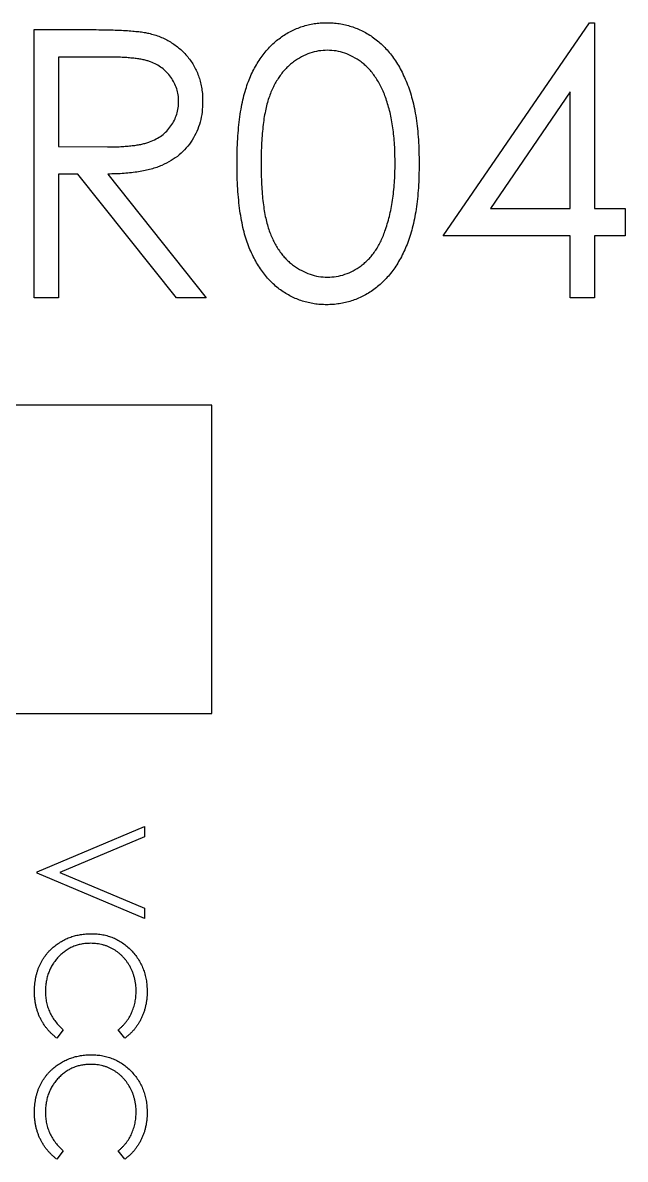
# Model space of a CAD drawing. Header units: millimetres. Extents: x 9 to 348, y 407 to 812.
# Drawn here: x 118.96 to 130.2, y 590.64 to 611.83 of the extents above; entities that cross this region are included whole.
import ezdxf

# ---------------------------------------------------------------- set-up
doc = ezdxf.new("R2010")
doc.units = ezdxf.units.MM

# ---------------------------------------------------------------- blocks, each defined once
blk = doc.blocks.new('6-Box Front')
at = {"color": 179, "linetype": 'Continuous', "lineweight": 25}
for p, q in [((110.256, 64.275), (111.257, 64.275)), ((110.256, 59.275), (110.256, 64.275)), ((117.885, 60.429), (120.614, 64.403)), ((120.614, 64.403), (120.705, 64.403)), ((120.705, 64.403), (120.705, 60.942)), ((110.705, 63.762), (110.705, 62.096)), ((111.643, 63.762), (110.705, 63.762)), ((120.256, 63.113), (118.766, 60.942)), ((120.256, 60.942), (120.256, 63.113)), ((110.705, 62.096), (111.621, 62.089)), ((110.705, 61.583), (110.705, 59.275)), ((111.07, 61.583), (110.705, 61.583)), ((112.907, 59.275), (111.07, 61.583)), ((111.625, 61.583), (113.462, 59.275)), ((118.766, 60.942), (120.256, 60.942)), ((120.705, 60.942), (121.282, 60.942)), ((121.282, 60.942), (121.282, 60.429)), ((120.256, 60.429), (117.885, 60.429)), ((120.256, 59.275), (120.256, 60.429)), ((120.705, 60.429), (120.705, 59.275)), ((121.282, 60.429), (120.705, 60.429)), ((110.705, 59.275), (110.256, 59.275)), ((113.462, 59.275), (112.907, 59.275)), ((120.705, 59.275), (120.256, 59.275)), ((113.57, 57.275), (101.43, 57.275)), ((113.57, 51.525), (113.57, 57.275)), ((101.43, 51.525), (113.57, 51.525)), ((110.31, 48.576), (112.31, 49.422)), ((112.31, 49.422), (112.31, 49.23)), ((112.31, 49.23), (110.734, 48.563)), ((110.31, 48.551), (110.31, 48.576)), ((112.31, 47.704), (110.31, 48.551)), ((110.734, 48.563), (112.31, 47.897)), ((112.31, 47.897), (112.31, 47.704)), ((110.797, 45.631), (110.678, 45.474)), ((111.943, 45.474), (111.823, 45.631)), ((110.797, 43.374), (110.678, 43.217)), ((111.943, 43.217), (111.823, 43.374))]:
    blk.add_line(p, q, dxfattribs=at)
for points, knots in [([(111.257, 64.275), (111.324, 64.275), (111.452, 64.274), (111.636, 64.272), (111.803, 64.265), (111.953, 64.259), (112.086, 64.249), (112.202, 64.238), (112.302, 64.225), (112.362, 64.213), (112.39, 64.207)], [0, 0, 0, 0, 0.1762578, 0.3384344, 0.4848221, 0.6171576, 0.7346984, 0.8373852, 0.9263724, 1, 1, 1, 1]), ([(112.39, 64.207), (112.426, 64.198), (112.499, 64.18), (112.603, 64.142), (112.702, 64.098), (112.796, 64.047), (112.884, 63.988), (112.968, 63.921), (113.047, 63.848), (113.118, 63.767), (113.185, 63.681), (113.241, 63.589), (113.29, 63.492), (113.329, 63.39), (113.36, 63.284), (113.382, 63.173), (113.395, 63.057), (113.397, 62.978), (113.397, 62.938)], [0, 0, 0, 0, 0.064217, 0.127064, 0.188745, 0.249132, 0.309453, 0.369827, 0.43065, 0.492352, 0.554072, 0.61569, 0.676798, 0.738439, 0.801317, 0.865185, 0.931641, 1, 1, 1, 1]), ([(114.038, 61.773), (114.039, 61.853), (114.04, 62.009), (114.05, 62.236), (114.067, 62.448), (114.09, 62.647), (114.118, 62.832), (114.155, 63.002), (114.198, 63.159), (114.247, 63.303), (114.303, 63.435), (114.364, 63.558), (114.432, 63.673), (114.503, 63.78), (114.581, 63.878), (114.663, 63.969), (114.752, 64.051), (114.845, 64.125), (114.944, 64.19), (115.045, 64.247), (115.149, 64.296), (115.256, 64.334), (115.365, 64.366), (115.478, 64.388), (115.593, 64.401), (115.671, 64.403), (115.71, 64.403)], [0, 0, 0, 0, 0.068595, 0.133246, 0.194313, 0.251279, 0.304513, 0.354235, 0.400481, 0.443411, 0.484015, 0.523252, 0.561042, 0.5979, 0.633518, 0.668314, 0.702496, 0.736685, 0.770293, 0.803437, 0.835913, 0.86846, 0.900847, 0.933467, 0.966258, 1, 1, 1, 1]), ([(115.71, 64.403), (115.75, 64.403), (115.829, 64.401), (115.946, 64.388), (116.06, 64.366), (116.171, 64.334), (116.28, 64.296), (116.386, 64.247), (116.489, 64.19), (116.588, 64.124), (116.684, 64.049), (116.774, 63.965), (116.86, 63.873), (116.941, 63.772), (117.015, 63.662), (117.086, 63.543), (117.149, 63.415), (117.21, 63.279), (117.263, 63.132), (117.31, 62.973), (117.349, 62.803), (117.381, 62.62), (117.406, 62.425), (117.424, 62.218), (117.433, 61.999), (117.435, 61.85), (117.436, 61.773)], [0, 0, 0, 0, 0.0337881, 0.0671939, 0.0998624, 0.1325666, 0.1651512, 0.1979132, 0.231319, 0.2650833, 0.2992553, 0.3343986, 0.3699428, 0.4062836, 0.4440638, 0.4829977, 0.5233544, 0.5655366, 0.6096129, 0.6563908, 0.7058855, 0.7583245, 0.8138318, 0.8727946, 0.9347222, 1, 1, 1, 1]), ([(115.725, 63.89), (115.67, 63.887), (115.559, 63.882), (115.396, 63.841), (115.239, 63.769), (115.114, 63.691), (115.019, 63.616), (114.952, 63.551), (114.888, 63.48), (114.83, 63.402), (114.776, 63.319), (114.726, 63.229), (114.681, 63.132), (114.639, 63.028), (114.603, 62.915), (114.573, 62.789), (114.545, 62.651), (114.525, 62.5), (114.508, 62.337), (114.496, 62.161), (114.488, 61.972), (114.487, 61.842), (114.487, 61.775)], [0, 0, 0, 0, 0.060387, 0.120883, 0.182755, 0.247811, 0.281299, 0.315088, 0.349702, 0.384857, 0.420966, 0.458511, 0.497175, 0.537602, 0.580503, 0.627468, 0.678388, 0.733983, 0.793747, 0.857714, 0.926698, 1, 1, 1, 1]), ([(116.987, 61.775), (116.986, 61.835), (116.985, 61.953), (116.979, 62.125), (116.964, 62.288), (116.947, 62.444), (116.922, 62.591), (116.895, 62.73), (116.859, 62.86), (116.821, 62.983), (116.777, 63.097), (116.728, 63.202), (116.677, 63.301), (116.62, 63.391), (116.56, 63.474), (116.495, 63.548), (116.427, 63.615), (116.331, 63.691), (116.206, 63.769), (116.051, 63.841), (115.889, 63.882), (115.78, 63.887), (115.725, 63.89)], [0, 0, 0, 0, 0.065681, 0.128486, 0.188175, 0.245106, 0.299448, 0.350823, 0.399942, 0.446672, 0.491255, 0.533376, 0.573853, 0.612526, 0.649597, 0.685532, 0.720106, 0.753838, 0.818925, 0.880493, 0.940311, 1, 1, 1, 1]), ([(112.949, 62.939), (112.947, 62.979), (112.944, 63.059), (112.916, 63.175), (112.869, 63.285), (112.806, 63.389), (112.728, 63.482), (112.638, 63.562), (112.537, 63.628), (112.442, 63.671), (112.357, 63.696), (112.284, 63.715), (112.201, 63.729), (112.108, 63.741), (112.005, 63.751), (111.893, 63.758), (111.771, 63.762), (111.686, 63.762), (111.643, 63.762)], [0, 0, 0, 0, 0.068814, 0.136365, 0.204019, 0.273064, 0.342913, 0.410965, 0.479169, 0.549308, 0.587652, 0.630647, 0.678879, 0.731934, 0.791111, 0.855283, 0.925086, 1, 1, 1, 1]), ([(111.621, 62.089), (111.663, 62.088), (111.746, 62.088), (111.866, 62.094), (111.978, 62.101), (112.081, 62.111), (112.175, 62.123), (112.26, 62.139), (112.337, 62.158), (112.427, 62.187), (112.528, 62.233), (112.637, 62.299), (112.73, 62.383), (112.808, 62.478), (112.871, 62.584), (112.916, 62.697), (112.944, 62.816), (112.947, 62.898), (112.949, 62.939)], [0, 0, 0, 0, 0.0716681, 0.1389133, 0.2011846, 0.2591244, 0.312255, 0.3606815, 0.4050861, 0.4451017, 0.5187778, 0.5894616, 0.6584622, 0.7272832, 0.7963225, 0.8631749, 0.9309494, 1, 1, 1, 1]), ([(113.397, 62.938), (113.395, 62.871), (113.391, 62.741), (113.353, 62.553), (113.291, 62.377), (113.204, 62.214), (113.095, 62.066), (112.963, 61.937), (112.809, 61.829), (112.665, 61.754), (112.538, 61.706), (112.434, 61.673), (112.32, 61.647), (112.198, 61.623), (112.067, 61.606), (111.927, 61.593), (111.779, 61.585), (111.677, 61.583), (111.625, 61.583)], [0, 0, 0, 0, 0.07878, 0.153721, 0.226714, 0.299191, 0.37119, 0.443006, 0.516689, 0.593217, 0.633873, 0.676989, 0.7229, 0.771959, 0.824211, 0.879379, 0.937948, 1, 1, 1, 1]), ([(115.71, 59.147), (115.671, 59.147), (115.593, 59.149), (115.478, 59.162), (115.366, 59.184), (115.257, 59.215), (115.15, 59.252), (115.047, 59.301), (114.947, 59.357), (114.849, 59.421), (114.756, 59.495), (114.668, 59.576), (114.585, 59.667), (114.509, 59.766), (114.436, 59.872), (114.369, 59.988), (114.307, 60.112), (114.25, 60.245), (114.2, 60.39), (114.156, 60.547), (114.121, 60.719), (114.091, 60.903), (114.067, 61.101), (114.05, 61.313), (114.04, 61.539), (114.039, 61.694), (114.038, 61.773)], [0, 0, 0, 0, 0.033787, 0.066622, 0.099285, 0.131361, 0.163585, 0.196104, 0.228902, 0.262158, 0.295991, 0.330218, 0.36506, 0.400951, 0.43762, 0.475708, 0.515381, 0.556414, 0.599765, 0.646424, 0.696431, 0.749782, 0.806573, 0.867436, 0.931887, 1, 1, 1, 1]), ([(114.487, 61.775), (114.487, 61.708), (114.488, 61.579), (114.496, 61.39), (114.508, 61.215), (114.523, 61.051), (114.546, 60.901), (114.571, 60.763), (114.602, 60.637), (114.638, 60.524), (114.68, 60.42), (114.725, 60.323), (114.774, 60.233), (114.828, 60.149), (114.888, 60.072), (114.95, 60), (115.019, 59.936), (115.114, 59.86), (115.24, 59.78), (115.398, 59.711), (115.56, 59.668), (115.67, 59.662), (115.725, 59.66)], [0, 0, 0, 0, 0.0729511, 0.1415837, 0.2059265, 0.2653014, 0.3205972, 0.3718165, 0.4187898, 0.4616987, 0.5021336, 0.5408043, 0.5781805, 0.6142969, 0.6496782, 0.6842995, 0.718359, 0.7520809, 0.8176524, 0.8797221, 0.9399656, 1, 1, 1, 1]), ([(117.436, 61.773), (117.435, 61.697), (117.433, 61.548), (117.424, 61.33), (117.405, 61.124), (117.382, 60.93), (117.35, 60.748), (117.311, 60.579), (117.267, 60.42), (117.213, 60.274), (117.154, 60.139), (117.089, 60.012), (117.02, 59.893), (116.945, 59.783), (116.865, 59.681), (116.778, 59.589), (116.687, 59.504), (116.591, 59.429), (116.49, 59.363), (116.388, 59.305), (116.281, 59.257), (116.172, 59.216), (116.061, 59.185), (115.946, 59.164), (115.829, 59.149), (115.75, 59.147), (115.71, 59.147)], [0, 0, 0, 0, 0.0650633, 0.1267732, 0.1855158, 0.2407647, 0.2929798, 0.3422504, 0.3889193, 0.4327757, 0.4746284, 0.5147747, 0.5536059, 0.5914264, 0.6280281, 0.6638036, 0.6989843, 0.7335915, 0.7676285, 0.8012083, 0.8342638, 0.8669807, 0.8997197, 0.9327019, 0.9661759, 1, 1, 1, 1]), ([(116.798, 60.518), (116.813, 60.563), (116.844, 60.653), (116.883, 60.794), (116.914, 60.941), (116.942, 61.095), (116.961, 61.255), (116.976, 61.423), (116.985, 61.597), (116.987, 61.715), (116.987, 61.775)], [0, 0, 0, 0, 0.110588, 0.224542, 0.342503, 0.464324, 0.590756, 0.722227, 0.858843, 1, 1, 1, 1]), ([(115.725, 59.66), (115.781, 59.662), (115.891, 59.666), (116.053, 59.71), (116.21, 59.777), (116.333, 59.855), (116.426, 59.93), (116.493, 59.994), (116.555, 60.065), (116.613, 60.142), (116.667, 60.226), (116.715, 60.317), (116.76, 60.415), (116.785, 60.483), (116.798, 60.518)], [0, 0, 0, 0, 0.1128134, 0.2253939, 0.3395948, 0.4596754, 0.5217352, 0.5839258, 0.6481741, 0.713881, 0.7810045, 0.8514509, 0.9240507, 1, 1, 1, 1]), ([(110.608, 47.169), (110.633, 47.189), (110.683, 47.229), (110.763, 47.281), (110.847, 47.325), (110.934, 47.361), (111.026, 47.388), (111.121, 47.408), (111.22, 47.42), (111.287, 47.422), (111.322, 47.422)], [0, 0, 0, 0, 0.124329, 0.247156, 0.36878, 0.490734, 0.613614, 0.738958, 0.867311, 1, 1, 1, 1]), ([(111.322, 47.422), (111.358, 47.422), (111.428, 47.42), (111.532, 47.405), (111.632, 47.381), (111.727, 47.348), (111.818, 47.304), (111.904, 47.251), (111.986, 47.188), (112.062, 47.117), (112.132, 47.038), (112.194, 46.954), (112.245, 46.864), (112.288, 46.77), (112.321, 46.671), (112.344, 46.567), (112.359, 46.458), (112.36, 46.384), (112.361, 46.346)], [0, 0, 0, 0, 0.064556, 0.127011, 0.18795, 0.247928, 0.307764, 0.368249, 0.429483, 0.492755, 0.556268, 0.618226, 0.679663, 0.741252, 0.80342, 0.866819, 0.93233, 1, 1, 1, 1]), ([(110.259, 46.344), (110.259, 46.365), (110.259, 46.408), (110.264, 46.471), (110.271, 46.532), (110.28, 46.591), (110.292, 46.649), (110.308, 46.705), (110.325, 46.759), (110.346, 46.812), (110.369, 46.862), (110.395, 46.911), (110.424, 46.959), (110.455, 47.005), (110.489, 47.048), (110.526, 47.09), (110.566, 47.131), (110.594, 47.156), (110.608, 47.169)], [0, 0, 0, 0, 0.069663, 0.13775, 0.203917, 0.26878, 0.332414, 0.394754, 0.45618, 0.516996, 0.577396, 0.637198, 0.696999, 0.756756, 0.816554, 0.876948, 0.938132, 1, 1, 1, 1]), ([(111.308, 47.243), (111.278, 47.242), (111.22, 47.241), (111.135, 47.228), (111.054, 47.209), (110.977, 47.18), (110.902, 47.145), (110.833, 47.1), (110.766, 47.049), (110.704, 46.989), (110.648, 46.924), (110.598, 46.853), (110.557, 46.779), (110.523, 46.7), (110.496, 46.617), (110.478, 46.53), (110.466, 46.439), (110.464, 46.377), (110.464, 46.345)], [0, 0, 0, 0, 0.064323, 0.12629, 0.186726, 0.246146, 0.305576, 0.365429, 0.426326, 0.48884, 0.551725, 0.613919, 0.675484, 0.737334, 0.800229, 0.864502, 0.931041, 1, 1, 1, 1]), ([(112.156, 46.358), (112.156, 46.378), (112.155, 46.417), (112.149, 46.477), (112.141, 46.535), (112.128, 46.592), (112.112, 46.648), (112.093, 46.702), (112.07, 46.756), (112.043, 46.808), (112.014, 46.858), (111.982, 46.906), (111.947, 46.95), (111.91, 46.992), (111.871, 47.031), (111.829, 47.067), (111.785, 47.099), (111.738, 47.129), (111.69, 47.156), (111.64, 47.179), (111.588, 47.199), (111.535, 47.215), (111.48, 47.228), (111.424, 47.236), (111.367, 47.242), (111.328, 47.243), (111.308, 47.243)], [0, 0, 0, 0, 0.043958, 0.087509, 0.130473, 0.173052, 0.215425, 0.257675, 0.300181, 0.343153, 0.38596, 0.427724, 0.468859, 0.509536, 0.549725, 0.589825, 0.630254, 0.67072, 0.711239, 0.751608, 0.791759, 0.832446, 0.873309, 0.914536, 0.95692, 1, 1, 1, 1]), ([(110.678, 45.474), (110.662, 45.486), (110.629, 45.512), (110.583, 45.552), (110.54, 45.595), (110.5, 45.641), (110.462, 45.688), (110.428, 45.739), (110.396, 45.791), (110.368, 45.845), (110.342, 45.902), (110.32, 45.96), (110.301, 46.02), (110.285, 46.082), (110.273, 46.145), (110.265, 46.21), (110.259, 46.276), (110.259, 46.321), (110.259, 46.344)], [0, 0, 0, 0, 0.061672, 0.123049, 0.183469, 0.243719, 0.304269, 0.364851, 0.425591, 0.487034, 0.548861, 0.611156, 0.673539, 0.73697, 0.800792, 0.866017, 0.932103, 1, 1, 1, 1]), ([(110.464, 46.345), (110.465, 46.31), (110.467, 46.241), (110.483, 46.141), (110.509, 46.044), (110.545, 45.952), (110.593, 45.864), (110.65, 45.781), (110.719, 45.702), (110.771, 45.655), (110.797, 45.631)], [0, 0, 0, 0, 0.128515, 0.252949, 0.374755, 0.49594, 0.617181, 0.740909, 0.867811, 1, 1, 1, 1]), ([(111.823, 45.631), (111.836, 45.642), (111.863, 45.664), (111.9, 45.7), (111.935, 45.737), (111.968, 45.776), (111.997, 45.817), (112.025, 45.859), (112.049, 45.903), (112.079, 45.964), (112.11, 46.044), (112.137, 46.145), (112.153, 46.25), (112.155, 46.321), (112.156, 46.358)], [0, 0, 0, 0, 0.063163, 0.125475, 0.187121, 0.248294, 0.309295, 0.36985, 0.430973, 0.492456, 0.616148, 0.740844, 0.868183, 1, 1, 1, 1]), ([(112.361, 46.346), (112.361, 46.323), (112.36, 46.278), (112.355, 46.211), (112.346, 46.145), (112.334, 46.081), (112.319, 46.019), (112.3, 45.958), (112.277, 45.899), (112.252, 45.842), (112.223, 45.787), (112.191, 45.735), (112.157, 45.685), (112.12, 45.637), (112.08, 45.593), (112.037, 45.55), (111.991, 45.51), (111.959, 45.486), (111.943, 45.474)], [0, 0, 0, 0, 0.068544, 0.135676, 0.201205, 0.265669, 0.329637, 0.392763, 0.455062, 0.517479, 0.579139, 0.640086, 0.700207, 0.759818, 0.819637, 0.879361, 0.939515, 1, 1, 1, 1]), ([(110.608, 44.912), (110.633, 44.933), (110.683, 44.973), (110.763, 45.024), (110.847, 45.069), (110.934, 45.104), (111.026, 45.132), (111.121, 45.151), (111.22, 45.164), (111.287, 45.165), (111.322, 45.166)], [0, 0, 0, 0, 0.1243285, 0.247156, 0.3687797, 0.4907339, 0.6136138, 0.7389576, 0.8673106, 1, 1, 1, 1]), ([(111.322, 45.166), (111.358, 45.165), (111.428, 45.163), (111.532, 45.149), (111.632, 45.124), (111.727, 45.091), (111.818, 45.048), (111.904, 44.995), (111.986, 44.932), (112.062, 44.86), (112.132, 44.782), (112.194, 44.697), (112.245, 44.608), (112.288, 44.514), (112.321, 44.415), (112.344, 44.311), (112.359, 44.202), (112.36, 44.128), (112.361, 44.09)], [0, 0, 0, 0, 0.064556, 0.127011, 0.18795, 0.247928, 0.307764, 0.368249, 0.429483, 0.492755, 0.556268, 0.618226, 0.679663, 0.741252, 0.80342, 0.866819, 0.93233, 1, 1, 1, 1]), ([(111.308, 44.987), (111.278, 44.986), (111.22, 44.984), (111.135, 44.972), (111.054, 44.953), (110.977, 44.924), (110.902, 44.889), (110.833, 44.844), (110.766, 44.792), (110.704, 44.733), (110.648, 44.667), (110.598, 44.597), (110.557, 44.522), (110.523, 44.444), (110.496, 44.361), (110.478, 44.274), (110.466, 44.183), (110.464, 44.12), (110.464, 44.089)], [0, 0, 0, 0, 0.064323, 0.12629, 0.186726, 0.246146, 0.305576, 0.365429, 0.426326, 0.48884, 0.551725, 0.613919, 0.675484, 0.737334, 0.800229, 0.864502, 0.931041, 1, 1, 1, 1]), ([(112.156, 44.101), (112.156, 44.121), (112.155, 44.161), (112.149, 44.22), (112.141, 44.279), (112.128, 44.336), (112.112, 44.391), (112.093, 44.446), (112.07, 44.499), (112.043, 44.552), (112.014, 44.602), (111.982, 44.649), (111.947, 44.694), (111.91, 44.736), (111.871, 44.774), (111.829, 44.81), (111.785, 44.843), (111.738, 44.873), (111.69, 44.9), (111.64, 44.923), (111.588, 44.943), (111.535, 44.959), (111.48, 44.971), (111.424, 44.98), (111.367, 44.986), (111.328, 44.986), (111.308, 44.987)], [0, 0, 0, 0, 0.043958, 0.087509, 0.130473, 0.173052, 0.215425, 0.257675, 0.300181, 0.343153, 0.38596, 0.427724, 0.468859, 0.509536, 0.549725, 0.589825, 0.630254, 0.67072, 0.711239, 0.751608, 0.791759, 0.832446, 0.873309, 0.914536, 0.95692, 1, 1, 1, 1]), ([(110.259, 44.087), (110.259, 44.109), (110.259, 44.152), (110.264, 44.214), (110.271, 44.275), (110.28, 44.335), (110.292, 44.393), (110.308, 44.448), (110.325, 44.503), (110.346, 44.555), (110.369, 44.606), (110.395, 44.655), (110.424, 44.702), (110.455, 44.748), (110.489, 44.792), (110.526, 44.834), (110.566, 44.875), (110.594, 44.9), (110.608, 44.912)], [0, 0, 0, 0, 0.069663, 0.13775, 0.203917, 0.26878, 0.332414, 0.394754, 0.45618, 0.516996, 0.577396, 0.637198, 0.696999, 0.756756, 0.816554, 0.876948, 0.938132, 1, 1, 1, 1]), ([(110.678, 43.217), (110.662, 43.23), (110.629, 43.255), (110.583, 43.296), (110.54, 43.339), (110.5, 43.385), (110.462, 43.432), (110.428, 43.482), (110.396, 43.535), (110.368, 43.589), (110.342, 43.645), (110.32, 43.704), (110.301, 43.764), (110.285, 43.825), (110.273, 43.889), (110.265, 43.954), (110.259, 44.02), (110.259, 44.065), (110.259, 44.087)], [0, 0, 0, 0, 0.061672, 0.123049, 0.183469, 0.243719, 0.304269, 0.364851, 0.425591, 0.487034, 0.548861, 0.611156, 0.673539, 0.73697, 0.800792, 0.866017, 0.932103, 1, 1, 1, 1]), ([(110.464, 44.089), (110.465, 44.054), (110.467, 43.985), (110.483, 43.884), (110.509, 43.788), (110.545, 43.696), (110.593, 43.608), (110.65, 43.525), (110.719, 43.446), (110.771, 43.399), (110.797, 43.374)], [0, 0, 0, 0, 0.128515, 0.252949, 0.374755, 0.49594, 0.617181, 0.740909, 0.867811, 1, 1, 1, 1]), ([(111.823, 43.374), (111.836, 43.386), (111.863, 43.408), (111.9, 43.444), (111.935, 43.481), (111.968, 43.52), (111.997, 43.561), (112.025, 43.603), (112.049, 43.647), (112.079, 43.708), (112.11, 43.788), (112.137, 43.888), (112.153, 43.993), (112.155, 44.065), (112.156, 44.101)], [0, 0, 0, 0, 0.0631633, 0.1254749, 0.1871212, 0.2482943, 0.3092949, 0.3698501, 0.4309734, 0.492456, 0.616148, 0.7408437, 0.8681826, 1, 1, 1, 1]), ([(112.361, 44.09), (112.361, 44.067), (112.36, 44.021), (112.355, 43.954), (112.346, 43.889), (112.334, 43.825), (112.319, 43.762), (112.3, 43.702), (112.277, 43.643), (112.252, 43.586), (112.223, 43.531), (112.191, 43.478), (112.157, 43.429), (112.12, 43.381), (112.08, 43.336), (112.037, 43.294), (111.991, 43.254), (111.959, 43.23), (111.943, 43.217)], [0, 0, 0, 0, 0.068544, 0.135676, 0.201205, 0.265669, 0.329637, 0.392763, 0.455062, 0.517479, 0.579139, 0.640086, 0.700207, 0.759818, 0.819637, 0.879361, 0.939515, 1, 1, 1, 1])]:
    blk.add_open_spline(points, degree=3, knots=knots, dxfattribs=at)

msp = doc.modelspace()

# ---------------------------------------------------------------- block references
at = {"color": 7, "linetype": 'Continuous'}
msp.add_blockref('6-Box Front', (8.917, 547.422), dxfattribs=at)

doc.saveas('drawing.dxf')
